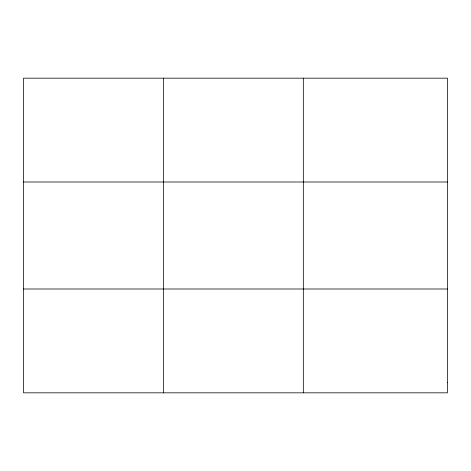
<?xml version="1.0" encoding="UTF-8"?>
<svg xmlns="http://www.w3.org/2000/svg" width="471" height="471" viewBox="0 0 471 471"><rect width="100%" height="100%" fill="white"/><g stroke="black" fill="none" stroke-linecap="round" stroke-linejoin="round"><path stroke-width="0.71" d="M163.437 392.832L163.437 78.168M303.324 392.832L303.324 78.168M23.55 182.006L447.45 182.006M23.55 288.994L447.45 288.994M447.45 382.446L447.45 392.832L23.55 392.832L23.55 78.168L447.45 78.168L447.45 382.446"/></g></svg>
